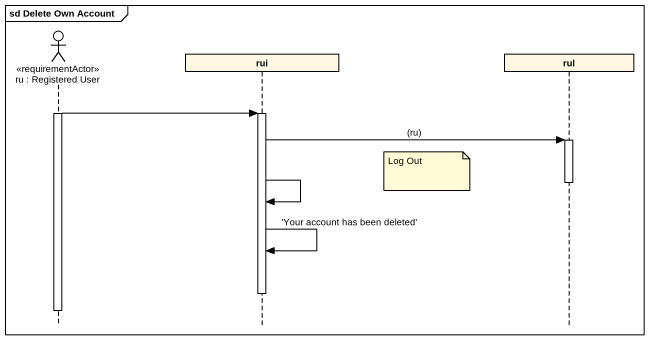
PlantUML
@startuml
mainframe sd Delete Own Account
hide footbox
actor "ru : Registered User" as ru <<requirementActor>>
participant rui
participant rul

activate ru
ru -> rui
activate rui
rui -> rul : (ru)
activate rul
note left of rul : Log Out
deactivate rul
rui -> rui
rui -> rui : 'Your account has been deleted'
deactivate rui
deactivate ru
@enduml
